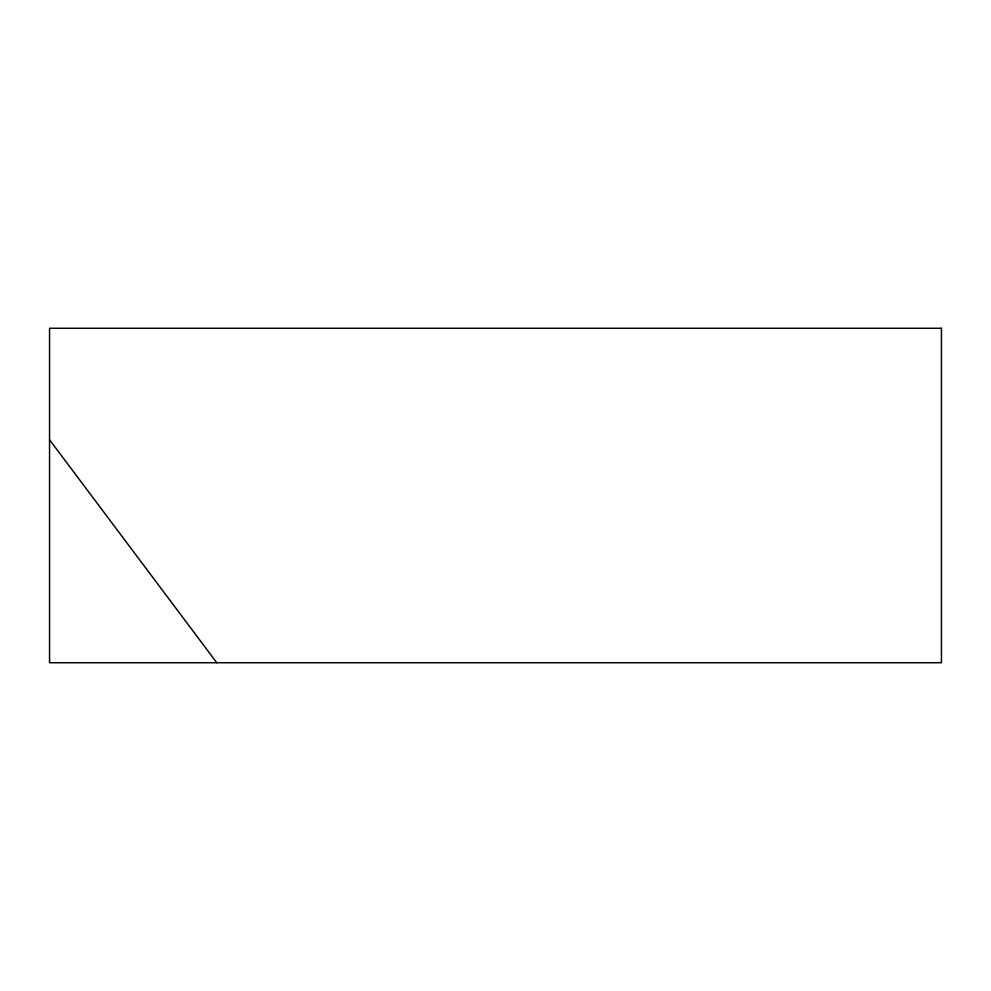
<?xml version="1.0" encoding="UTF-8"?>
<svg xmlns="http://www.w3.org/2000/svg" width="991" height="991" viewBox="0 0 991 991"><rect width="100%" height="100%" fill="white"/><g stroke="black" fill="none" stroke-linecap="round" stroke-linejoin="round"><path stroke-width="1.49" d="M49.55 439.756L216.781 662.731M941.45 328.269L49.55 328.269L49.55 662.731L941.45 662.731L941.45 328.269"/></g></svg>
